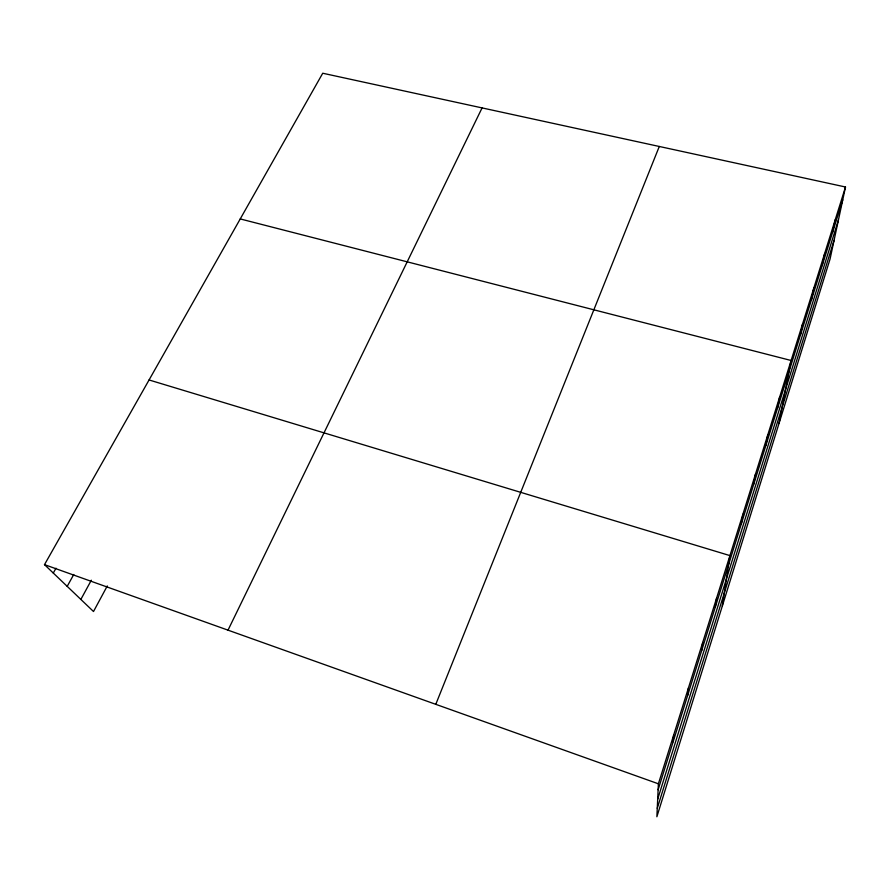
<?xml version="1.0" encoding="UTF-8"?>
<svg xmlns="http://www.w3.org/2000/svg" width="890" height="890" viewBox="0 0 890 890"><rect width="100%" height="100%" fill="white"/><g stroke="black" fill="none" stroke-linecap="round" stroke-linejoin="round"><path stroke-width="1.33" d="M845.5 187L658.389 783.801L656.876 816.764L830.07 259.012L845.5 187L322.736 73.236L44.5 564.638L93.506 611.519L107.278 585.943M673.129 741.804L673.652 735.118M687.659 695.379L688.415 688.026M701.721 650.434L702.7 642.469M715.349 606.891L716.539 598.347M722.313 606.034L729.933 555.605L149.064 379.963M741.37 523.776L742.916 514.186M753.797 484.071L755.51 474.014M765.856 445.534L767.736 435.043M777.56 408.121L779.596 397.218M779.028 423.384L791.11 360.495L240.244 218.929M800.321 335.385L802.624 323.749M811.391 300.052L813.805 288.082M822.138 265.709L824.674 253.416M832.584 232.312L835.232 219.741M657.688 799.164L838.38 220.231M657.265 808.331L834.075 240.333M658.122 789.775L842.752 199.838M435.789 704.324L659.29 146.472M228.018 630.153L482.08 107.913M80.857 599.415L91.336 580.213M67.195 586.354L73.759 574.506M53.289 573.049L56.003 568.221M44.5 564.638L658.389 783.801"/></g></svg>
